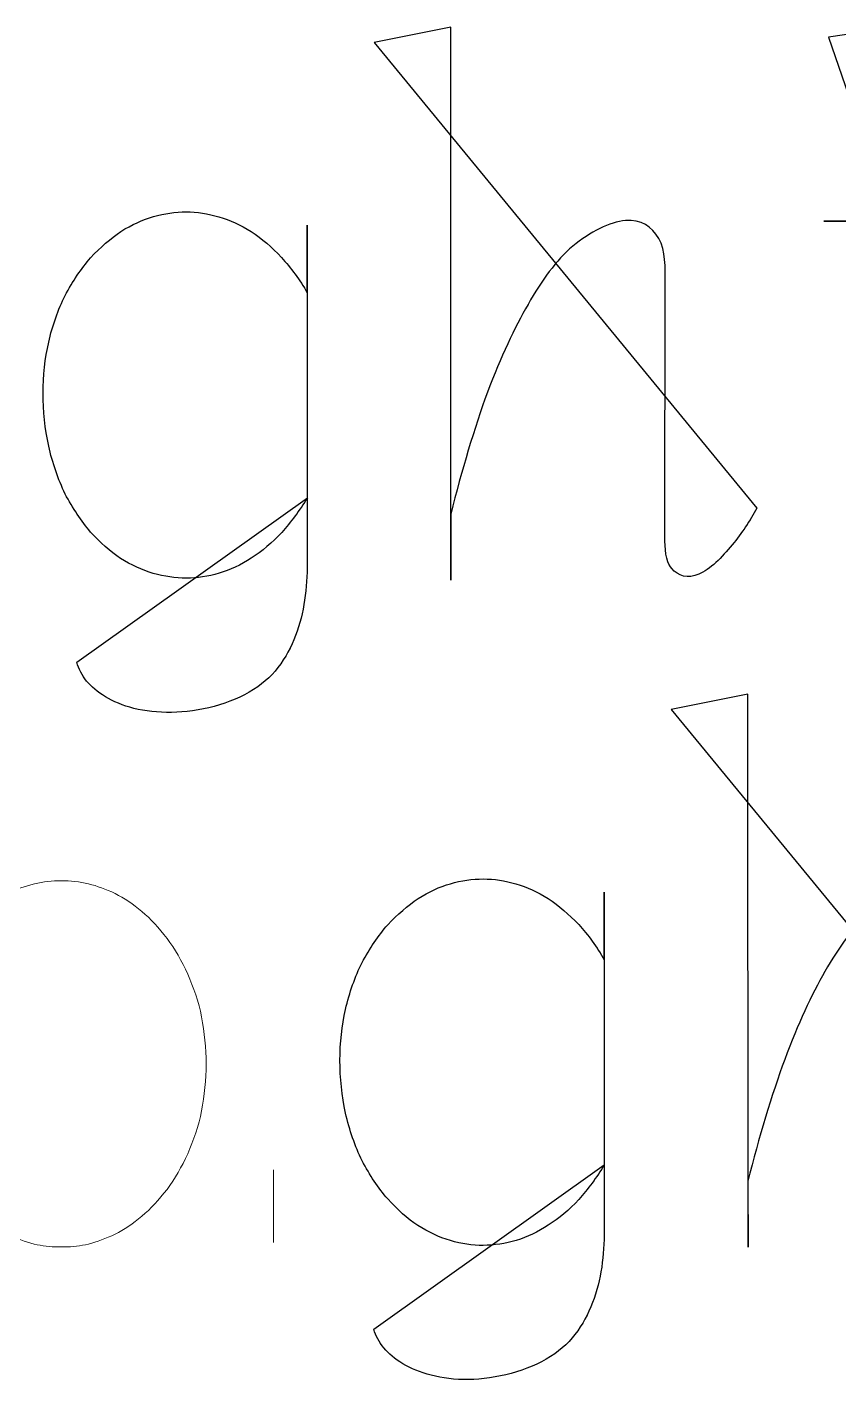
# Model space of a CAD drawing. Header units: centimetres. Extents: x -9.8 to 9.8, y -7 to 7.
# Drawn here: x -8.709 to -8.298, y 5.601 to 6.287 of the extents above; entities that cross this region are included whole.
import ezdxf

# ---------------------------------------------------------------- set-up
doc = ezdxf.new("R2010")
doc.units = ezdxf.units.CM
doc.header["$MEASUREMENT"] = 0
doc.layers.add('Layer 1', color=7, linetype='Continuous')

msp = doc.modelspace()

# ---------------------------------------------------------------- linework, layer by layer
at = {"layer": 'Layer 1', "color": 7}
for points, knots in [([(-8.53301, 6.27889), (-8.53301, 6.27889), (-8.49414, 6.2867), (-8.49414, 6.2867), (-8.49414, 6.2867), (-8.49414, 6.2867), (-8.49414, 6.00629), (-8.49414, 6.00629), (-8.49414, 6.00629), (-8.49414, 6.00629), (-8.49414, 6.03981), (-8.49414, 6.03981), (-8.49414, 6.03981), (-8.48882, 6.0619), (-8.48213, 6.08363), (-8.47567, 6.10154), (-8.47567, 6.10154), (-8.46882, 6.11964), (-8.46194, 6.13411), (-8.45509, 6.14612), (-8.45509, 6.14612), (-8.44805, 6.1585), (-8.44099, 6.16821), (-8.43242, 6.17565), (-8.43242, 6.17565), (-8.42366, 6.18287), (-8.41356, 6.18785), (-8.40575, 6.18861), (-8.40575, 6.18861), (-8.39776, 6.18919), (-8.39241, 6.18557), (-8.38879, 6.17948), (-8.38879, 6.17948), (-8.38535, 6.17339), (-8.38554, 6.16482), (-8.38554, 6.15681), (-8.38554, 6.15681), (-8.38554, 6.15681), (-8.38573, 6.02822), (-8.38573, 6.02822), (-8.38573, 6.02822), (-8.38573, 6.0225), (-8.38554, 6.01621), (-8.38229, 6.01221), (-8.38229, 6.01221), (-8.37906, 6.0084), (-8.3739, 6.00689), (-8.36858, 6.00935), (-8.36858, 6.00935), (-8.36286, 6.01144), (-8.35675, 6.01811), (-8.35162, 6.02422), (-8.35162, 6.02422), (-8.34667, 6.03031), (-8.34268, 6.03642), (-8.33905, 6.0429), (-8.33905, 6.0429), (-8.33905, 6.0429), (-8.53301, 6.27889), (-8.53301, 6.27889)], [0, 0, 0, 0, 0.0625, 0.0625, 0.0625, 0.0625, 0.125, 0.125, 0.125, 0.125, 0.1875, 0.1875, 0.1875, 0.1875, 0.25, 0.25, 0.25, 0.25, 0.3125, 0.3125, 0.3125, 0.3125, 0.375, 0.375, 0.375, 0.375, 0.4375, 0.4375, 0.4375, 0.4375, 0.5, 0.5, 0.5, 0.5, 0.5625, 0.5625, 0.5625, 0.5625, 0.625, 0.625, 0.625, 0.625, 0.6875, 0.6875, 0.6875, 0.6875, 0.75, 0.75, 0.75, 0.75, 0.8125, 0.8125, 0.8125, 0.8125, 0.875, 0.875, 0.875, 0.875, 1, 1, 1, 1]), ([(-8.30288, 6.28157), (-8.30288, 6.28157), (-8.27163, 6.28615), (-8.27163, 6.28615), (-8.27163, 6.28615), (-8.27163, 6.28615), (-8.27163, 6.18823), (-8.27163, 6.18823), (-8.27163, 6.18823), (-8.27163, 6.18823), (-8.2358, 6.18822), (-8.2358, 6.18822), (-8.2358, 6.18822), (-8.2358, 6.18822), (-8.30515, 6.18822), (-8.30515, 6.18822), (-8.30515, 6.18822), (-8.30515, 6.18822), (-8.27163, 6.18822), (-8.27163, 6.18822), (-8.27163, 6.18822), (-8.27163, 6.18822), (-8.27163, 6.0164), (-8.27163, 6.0164), (-8.27163, 6.0164), (-8.27163, 6.01259), (-8.2701, 6.00878), (-8.26687, 6.0065), (-8.26687, 6.0065), (-8.26364, 6.00401), (-8.25906, 6.00364), (-8.25277, 6.00613), (-8.25277, 6.00613), (-8.24668, 6.00841), (-8.23906, 6.01356), (-8.23277, 6.01965), (-8.23277, 6.01965), (-8.22687, 6.02595), (-8.22248, 6.03317), (-8.21981, 6.041), (-8.21981, 6.041), (-8.21981, 6.041), (-8.30288, 6.28157), (-8.30288, 6.28157)], [0, 0, 0, 0, 0.083333, 0.083333, 0.083333, 0.083333, 0.166667, 0.166667, 0.166667, 0.166667, 0.25, 0.25, 0.25, 0.25, 0.333333, 0.333333, 0.333333, 0.333333, 0.416667, 0.416667, 0.416667, 0.416667, 0.5, 0.5, 0.5, 0.5, 0.583333, 0.583333, 0.583333, 0.583333, 0.666667, 0.666667, 0.666667, 0.666667, 0.75, 0.75, 0.75, 0.75, 0.833333, 0.833333, 0.833333, 0.833333, 1, 1, 1, 1]), ([(-8.53301, 6.27889), (-8.53301, 6.27889), (-8.53301, 6.27889), (-8.53301, 6.27889), (-8.53301, 6.27889), (-8.53301, 6.27889), (-8.53301, 6.27889), (-8.53301, 6.27889)], [0, 0, 0, 0, 0.333333, 0.333333, 0.333333, 0.333333, 1, 1, 1, 1]), ([(-8.30288, 6.28157), (-8.30288, 6.28157), (-8.30288, 6.28157), (-8.30288, 6.28157), (-8.30288, 6.28157), (-8.30288, 6.28157), (-8.30288, 6.28157), (-8.30288, 6.28157)], [0, 0, 0, 0, 0.333333, 0.333333, 0.333333, 0.333333, 1, 1, 1, 1]), ([(-8.68369, 5.96478), (-8.68178, 5.95774), (-8.67721, 5.95203), (-8.66922, 5.94726), (-8.66922, 5.94726), (-8.66141, 5.94231), (-8.6498, 5.93906), (-8.6357, 5.93927), (-8.6357, 5.93927), (-8.62199, 5.93946), (-8.60562, 5.94345), (-8.59416, 5.95089), (-8.59416, 5.95089), (-8.58273, 5.95795), (-8.57625, 5.9688), (-8.57207, 5.98042), (-8.57207, 5.98042), (-8.56807, 5.99204), (-8.56694, 6.00481), (-8.56694, 6.01738), (-8.56694, 6.01738), (-8.56694, 6.01738), (-8.56693, 6.18632), (-8.56693, 6.18632), (-8.56693, 6.18632), (-8.56693, 6.18632), (-8.56693, 6.15203), (-8.56693, 6.15203), (-8.56693, 6.15203), (-8.57074, 6.15851), (-8.57513, 6.1646), (-8.58008, 6.16994), (-8.58008, 6.16994), (-8.58484, 6.17507), (-8.58998, 6.17947), (-8.59532, 6.18309), (-8.59532, 6.18309), (-8.60066, 6.18632), (-8.60617, 6.18899), (-8.6117, 6.19052), (-8.6117, 6.19052), (-8.61723, 6.19205), (-8.62294, 6.19301), (-8.62826, 6.19301), (-8.62826, 6.19301), (-8.63932, 6.19301), (-8.65035, 6.18997), (-8.66141, 6.18309), (-8.66141, 6.18309), (-8.66654, 6.17947), (-8.6717, 6.1751), (-8.67684, 6.16975), (-8.67684, 6.16975), (-8.68142, 6.16422), (-8.68581, 6.15792), (-8.68959, 6.1507), (-8.68959, 6.1507), (-8.69321, 6.14348), (-8.69607, 6.13546), (-8.69798, 6.12689), (-8.69798, 6.12689), (-8.69989, 6.11869), (-8.70084, 6.10993), (-8.70084, 6.10099), (-8.70084, 6.10099), (-8.70084, 6.09223), (-8.69989, 6.08308), (-8.69798, 6.07432), (-8.69798, 6.07432), (-8.69607, 6.06575), (-8.69322, 6.05755), (-8.68959, 6.04995), (-8.68959, 6.04995), (-8.68578, 6.04289), (-8.68139, 6.03622), (-8.67684, 6.03071), (-8.67684, 6.03071), (-8.67189, 6.02537), (-8.66673, 6.02081), (-8.6616, 6.01737), (-8.6616, 6.01737), (-8.65607, 6.01393), (-8.65057, 6.01147), (-8.64504, 6.00975), (-8.64504, 6.00975), (-8.63932, 6.00822), (-8.6338, 6.00726), (-8.62827, 6.00726), (-8.62827, 6.00726), (-8.61724, 6.00745), (-8.60599, 6.01049), (-8.5953, 6.01755), (-8.5953, 6.01755), (-8.58996, 6.0208), (-8.58464, 6.02536), (-8.57987, 6.03051), (-8.57987, 6.03051), (-8.57529, 6.03583), (-8.57074, 6.04175), (-8.56691, 6.04803), (-8.56691, 6.04803), (-8.56691, 6.04803), (-8.68369, 5.96478), (-8.68369, 5.96478)], [0, 0, 0, 0, 0.037037, 0.037037, 0.037037, 0.037037, 0.074074, 0.074074, 0.074074, 0.074074, 0.111111, 0.111111, 0.111111, 0.111111, 0.148148, 0.148148, 0.148148, 0.148148, 0.185185, 0.185185, 0.185185, 0.185185, 0.222222, 0.222222, 0.222222, 0.222222, 0.259259, 0.259259, 0.259259, 0.259259, 0.296296, 0.296296, 0.296296, 0.296296, 0.333333, 0.333333, 0.333333, 0.333333, 0.37037, 0.37037, 0.37037, 0.37037, 0.407407, 0.407407, 0.407407, 0.407407, 0.444444, 0.444444, 0.444444, 0.444444, 0.481481, 0.481481, 0.481481, 0.481481, 0.518519, 0.518519, 0.518519, 0.518519, 0.555556, 0.555556, 0.555556, 0.555556, 0.592593, 0.592593, 0.592593, 0.592593, 0.62963, 0.62963, 0.62963, 0.62963, 0.666667, 0.666667, 0.666667, 0.666667, 0.703704, 0.703704, 0.703704, 0.703704, 0.740741, 0.740741, 0.740741, 0.740741, 0.777778, 0.777778, 0.777778, 0.777778, 0.814815, 0.814815, 0.814815, 0.814815, 0.851852, 0.851852, 0.851852, 0.851852, 0.888889, 0.888889, 0.888889, 0.888889, 0.925926, 0.925926, 0.925926, 0.925926, 1, 1, 1, 1]), ([(-8.68369, 5.96478), (-8.68369, 5.96478), (-8.68369, 5.96478), (-8.68369, 5.96478), (-8.68369, 5.96478), (-8.68369, 5.96478), (-8.68369, 5.96478), (-8.68369, 5.96478)], [0, 0, 0, 0, 0.333333, 0.333333, 0.333333, 0.333333, 1, 1, 1, 1]), ([(-8.38252, 5.94076), (-8.38252, 5.94076), (-8.34365, 5.94857), (-8.34365, 5.94857), (-8.34365, 5.94857), (-8.34365, 5.94857), (-8.34346, 5.66816), (-8.34346, 5.66816), (-8.34346, 5.66816), (-8.34346, 5.66816), (-8.34365, 5.70168), (-8.34365, 5.70168), (-8.34365, 5.70168), (-8.33812, 5.72359), (-8.33164, 5.7455), (-8.32497, 5.76341), (-8.32497, 5.76341), (-8.3183, 5.78151), (-8.31145, 5.79598), (-8.3046, 5.80799), (-8.3046, 5.80799), (-8.29754, 5.82037), (-8.2905, 5.83008), (-8.28193, 5.83752), (-8.28193, 5.83752), (-8.27336, 5.84477), (-8.26307, 5.84972), (-8.25526, 5.85027), (-8.25526, 5.85027), (-8.24727, 5.85104), (-8.24174, 5.84741), (-8.23811, 5.84133), (-8.23811, 5.84133), (-8.23507, 5.83506), (-8.23507, 5.82667), (-8.23525, 5.81868), (-8.23525, 5.81868), (-8.23525, 5.81868), (-8.23525, 5.69009), (-8.23525, 5.69009), (-8.23525, 5.69009), (-8.23525, 5.68437), (-8.23525, 5.67808), (-8.23181, 5.67411), (-8.23181, 5.67411), (-8.22858, 5.6703), (-8.22361, 5.66877), (-8.21789, 5.67125), (-8.21789, 5.67125), (-8.21236, 5.67353), (-8.20627, 5.68001), (-8.20112, 5.68612), (-8.20112, 5.68612), (-8.19597, 5.69223), (-8.19197, 5.69832), (-8.18855, 5.7048), (-8.18855, 5.7048), (-8.18855, 5.7048), (-8.38252, 5.94076), (-8.38252, 5.94076)], [0, 0, 0, 0, 0.0625, 0.0625, 0.0625, 0.0625, 0.125, 0.125, 0.125, 0.125, 0.1875, 0.1875, 0.1875, 0.1875, 0.25, 0.25, 0.25, 0.25, 0.3125, 0.3125, 0.3125, 0.3125, 0.375, 0.375, 0.375, 0.375, 0.4375, 0.4375, 0.4375, 0.4375, 0.5, 0.5, 0.5, 0.5, 0.5625, 0.5625, 0.5625, 0.5625, 0.625, 0.625, 0.625, 0.625, 0.6875, 0.6875, 0.6875, 0.6875, 0.75, 0.75, 0.75, 0.75, 0.8125, 0.8125, 0.8125, 0.8125, 0.875, 0.875, 0.875, 0.875, 1, 1, 1, 1]), ([(-8.38252, 5.94076), (-8.38252, 5.94076), (-8.38252, 5.94076), (-8.38252, 5.94076), (-8.38252, 5.94076), (-8.38252, 5.94076), (-8.38252, 5.94076), (-8.38252, 5.94076)], [0, 0, 0, 0, 0.333333, 0.333333, 0.333333, 0.333333, 1, 1, 1, 1]), ([(-8.5332, 5.62664), (-8.53129, 5.61979), (-8.52653, 5.61389), (-8.51854, 5.6091), (-8.51854, 5.6091), (-8.51055, 5.60434), (-8.49912, 5.6009), (-8.4852, 5.60111), (-8.4852, 5.60111), (-8.47149, 5.6013), (-8.45512, 5.60532), (-8.44366, 5.61273), (-8.44366, 5.61273), (-8.43223, 5.61995), (-8.42575, 5.63064), (-8.42157, 5.64226), (-8.42157, 5.64226), (-8.41739, 5.65388), (-8.41644, 5.66665), (-8.41644, 5.67922), (-8.41644, 5.67922), (-8.41644, 5.67922), (-8.41644, 5.84818), (-8.41644, 5.84818), (-8.41644, 5.84818), (-8.41644, 5.84818), (-8.41644, 5.81389), (-8.41644, 5.81389), (-8.41644, 5.81389), (-8.42006, 5.82037), (-8.42464, 5.82646), (-8.4294, 5.8318), (-8.4294, 5.8318), (-8.43435, 5.83693), (-8.43951, 5.84133), (-8.44483, 5.84495), (-8.44483, 5.84495), (-8.45036, 5.84818), (-8.45568, 5.85085), (-8.46121, 5.85238), (-8.46121, 5.85238), (-8.46674, 5.85407), (-8.47227, 5.85484), (-8.47777, 5.85484), (-8.47777, 5.85484), (-8.48883, 5.85484), (-8.50007, 5.8518), (-8.51074, 5.84494), (-8.51074, 5.84494), (-8.51608, 5.84132), (-8.52122, 5.83692), (-8.52617, 5.8316), (-8.52617, 5.8316), (-8.53093, 5.8261), (-8.5353, 5.81959), (-8.53913, 5.81255), (-8.53913, 5.81255), (-8.54275, 5.8053), (-8.54561, 5.79731), (-8.54752, 5.78874), (-8.54752, 5.78874), (-8.54943, 5.78054), (-8.55038, 5.77178), (-8.55038, 5.76284), (-8.55038, 5.76284), (-8.55038, 5.75408), (-8.54943, 5.74493), (-8.54752, 5.73617), (-8.54752, 5.73617), (-8.54561, 5.72741), (-8.54276, 5.7194), (-8.53913, 5.71196), (-8.53913, 5.71196), (-8.53532, 5.70474), (-8.53093, 5.69807), (-8.52617, 5.69272), (-8.52617, 5.69272), (-8.52122, 5.68719), (-8.51625, 5.68261), (-8.51093, 5.6792), (-8.51093, 5.6792), (-8.50559, 5.67579), (-8.50027, 5.6733), (-8.49437, 5.67158), (-8.49437, 5.67158), (-8.48884, 5.66986), (-8.48331, 5.66909), (-8.47781, 5.66909), (-8.47781, 5.66909), (-8.46657, 5.66928), (-8.45532, 5.67234), (-8.44484, 5.67938), (-8.44484, 5.67938), (-8.4395, 5.68261), (-8.43418, 5.68719), (-8.42941, 5.69232), (-8.42941, 5.69232), (-8.42465, 5.69766), (-8.42028, 5.70356), (-8.41645, 5.70986), (-8.41645, 5.70986), (-8.41645, 5.70986), (-8.5332, 5.62664), (-8.5332, 5.62664)], [0, 0, 0, 0, 0.037037, 0.037037, 0.037037, 0.037037, 0.074074, 0.074074, 0.074074, 0.074074, 0.111111, 0.111111, 0.111111, 0.111111, 0.148148, 0.148148, 0.148148, 0.148148, 0.185185, 0.185185, 0.185185, 0.185185, 0.222222, 0.222222, 0.222222, 0.222222, 0.259259, 0.259259, 0.259259, 0.259259, 0.296296, 0.296296, 0.296296, 0.296296, 0.333333, 0.333333, 0.333333, 0.333333, 0.37037, 0.37037, 0.37037, 0.37037, 0.407407, 0.407407, 0.407407, 0.407407, 0.444444, 0.444444, 0.444444, 0.444444, 0.481481, 0.481481, 0.481481, 0.481481, 0.518519, 0.518519, 0.518519, 0.518519, 0.555556, 0.555556, 0.555556, 0.555556, 0.592593, 0.592593, 0.592593, 0.592593, 0.62963, 0.62963, 0.62963, 0.62963, 0.666667, 0.666667, 0.666667, 0.666667, 0.703704, 0.703704, 0.703704, 0.703704, 0.740741, 0.740741, 0.740741, 0.740741, 0.777778, 0.777778, 0.777778, 0.777778, 0.814815, 0.814815, 0.814815, 0.814815, 0.851852, 0.851852, 0.851852, 0.851852, 0.888889, 0.888889, 0.888889, 0.888889, 0.925926, 0.925926, 0.925926, 0.925926, 1, 1, 1, 1]), ([(-8.5332, 5.62664), (-8.5332, 5.62664), (-8.5332, 5.62664), (-8.5332, 5.62664), (-8.5332, 5.62664), (-8.5332, 5.62664), (-8.5332, 5.62664), (-8.5332, 5.62664)], [0, 0, 0, 0, 0.333333, 0.333333, 0.333333, 0.333333, 1, 1, 1, 1])]:
    msp.add_open_spline(points, degree=3, knots=knots, dxfattribs=at)
at = {"layer": 'Layer 1', "color": 9, "lineweight": 0}
for points, knots in [([(-8.53301, 6.27889), (-8.53301, 6.27889), (-8.49414, 6.2867), (-8.49414, 6.2867), (-8.49414, 6.2867), (-8.49414, 6.2867), (-8.49414, 6.00629), (-8.49414, 6.00629), (-8.49414, 6.00629), (-8.49414, 6.00629), (-8.49414, 6.03981), (-8.49414, 6.03981), (-8.49414, 6.03981), (-8.48882, 6.0619), (-8.48213, 6.08363), (-8.47567, 6.10154), (-8.47567, 6.10154), (-8.46882, 6.11964), (-8.46194, 6.13411), (-8.45509, 6.14612), (-8.45509, 6.14612), (-8.44805, 6.1585), (-8.44099, 6.16821), (-8.43242, 6.17565), (-8.43242, 6.17565), (-8.42366, 6.18287), (-8.41356, 6.18785), (-8.40575, 6.18861), (-8.40575, 6.18861), (-8.39776, 6.18919), (-8.39241, 6.18557), (-8.38879, 6.17948), (-8.38879, 6.17948), (-8.38535, 6.17339), (-8.38554, 6.16482), (-8.38554, 6.15681), (-8.38554, 6.15681), (-8.38554, 6.15681), (-8.38573, 6.02822), (-8.38573, 6.02822), (-8.38573, 6.02822), (-8.38573, 6.0225), (-8.38554, 6.01621), (-8.38229, 6.01221), (-8.38229, 6.01221), (-8.37906, 6.0084), (-8.3739, 6.00689), (-8.36858, 6.00935), (-8.36858, 6.00935), (-8.36286, 6.01144), (-8.35675, 6.01811), (-8.35162, 6.02422), (-8.35162, 6.02422), (-8.34667, 6.03031), (-8.34268, 6.03642), (-8.33905, 6.0429)], [0, 0, 0, 0, 0.066667, 0.066667, 0.066667, 0.066667, 0.133333, 0.133333, 0.133333, 0.133333, 0.2, 0.2, 0.2, 0.2, 0.266667, 0.266667, 0.266667, 0.266667, 0.333333, 0.333333, 0.333333, 0.333333, 0.4, 0.4, 0.4, 0.4, 0.466667, 0.466667, 0.466667, 0.466667, 0.533333, 0.533333, 0.533333, 0.533333, 0.6, 0.6, 0.6, 0.6, 0.666667, 0.666667, 0.666667, 0.666667, 0.733333, 0.733333, 0.733333, 0.733333, 0.8, 0.8, 0.8, 0.8, 0.866667, 0.866667, 0.866667, 0.866667, 1, 1, 1, 1]), ([(-8.30288, 6.28157), (-8.30288, 6.28157), (-8.27163, 6.28615), (-8.27163, 6.28615), (-8.27163, 6.28615), (-8.27163, 6.28615), (-8.27163, 6.18823), (-8.27163, 6.18823), (-8.27163, 6.18823), (-8.27163, 6.18823), (-8.2358, 6.18822), (-8.2358, 6.18822), (-8.2358, 6.18822), (-8.2358, 6.18822), (-8.30515, 6.18822), (-8.30515, 6.18822), (-8.30515, 6.18822), (-8.30515, 6.18822), (-8.27163, 6.18822), (-8.27163, 6.18822), (-8.27163, 6.18822), (-8.27163, 6.18822), (-8.27163, 6.0164), (-8.27163, 6.0164), (-8.27163, 6.0164), (-8.27163, 6.01259), (-8.2701, 6.00878), (-8.26687, 6.0065), (-8.26687, 6.0065), (-8.26364, 6.00401), (-8.25906, 6.00364), (-8.25277, 6.00613), (-8.25277, 6.00613), (-8.24668, 6.00841), (-8.23906, 6.01356), (-8.23277, 6.01965), (-8.23277, 6.01965), (-8.22687, 6.02595), (-8.22248, 6.03317), (-8.21981, 6.041)], [0, 0, 0, 0, 0.090909, 0.090909, 0.090909, 0.090909, 0.181818, 0.181818, 0.181818, 0.181818, 0.272727, 0.272727, 0.272727, 0.272727, 0.363636, 0.363636, 0.363636, 0.363636, 0.454545, 0.454545, 0.454545, 0.454545, 0.545455, 0.545455, 0.545455, 0.545455, 0.636364, 0.636364, 0.636364, 0.636364, 0.727273, 0.727273, 0.727273, 0.727273, 0.818182, 0.818182, 0.818182, 0.818182, 1, 1, 1, 1]), ([(-8.53301, 6.27889), (-8.53301, 6.27889), (-8.53301, 6.27889), (-8.53301, 6.27889), (-8.53301, 6.27889), (-8.53301, 6.27889), (-8.53301, 6.27889), (-8.53301, 6.27889)], [0, 0, 0, 0, 0.333333, 0.333333, 0.333333, 0.333333, 1, 1, 1, 1]), ([(-8.30288, 6.28157), (-8.30288, 6.28157), (-8.30288, 6.28157), (-8.30288, 6.28157), (-8.30288, 6.28157), (-8.30288, 6.28157), (-8.30288, 6.28157), (-8.30288, 6.28157)], [0, 0, 0, 0, 0.333333, 0.333333, 0.333333, 0.333333, 1, 1, 1, 1]), ([(-8.68369, 5.96478), (-8.68178, 5.95774), (-8.67721, 5.95203), (-8.66922, 5.94726), (-8.66922, 5.94726), (-8.66141, 5.94231), (-8.6498, 5.93906), (-8.6357, 5.93927), (-8.6357, 5.93927), (-8.62199, 5.93946), (-8.60562, 5.94345), (-8.59416, 5.95089), (-8.59416, 5.95089), (-8.58273, 5.95795), (-8.57625, 5.9688), (-8.57207, 5.98042), (-8.57207, 5.98042), (-8.56807, 5.99204), (-8.56694, 6.00481), (-8.56694, 6.01738), (-8.56694, 6.01738), (-8.56694, 6.01738), (-8.56693, 6.18632), (-8.56693, 6.18632), (-8.56693, 6.18632), (-8.56693, 6.18632), (-8.56693, 6.15203), (-8.56693, 6.15203), (-8.56693, 6.15203), (-8.57074, 6.15851), (-8.57513, 6.1646), (-8.58008, 6.16994), (-8.58008, 6.16994), (-8.58484, 6.17507), (-8.58998, 6.17947), (-8.59532, 6.18309), (-8.59532, 6.18309), (-8.60066, 6.18632), (-8.60617, 6.18899), (-8.6117, 6.19052), (-8.6117, 6.19052), (-8.61723, 6.19205), (-8.62294, 6.19301), (-8.62826, 6.19301), (-8.62826, 6.19301), (-8.63932, 6.19301), (-8.65035, 6.18997), (-8.66141, 6.18309), (-8.66141, 6.18309), (-8.66654, 6.17947), (-8.6717, 6.1751), (-8.67684, 6.16975), (-8.67684, 6.16975), (-8.68142, 6.16422), (-8.68581, 6.15792), (-8.68959, 6.1507), (-8.68959, 6.1507), (-8.69321, 6.14348), (-8.69607, 6.13546), (-8.69798, 6.12689), (-8.69798, 6.12689), (-8.69989, 6.11869), (-8.70084, 6.10993), (-8.70084, 6.10099), (-8.70084, 6.10099), (-8.70084, 6.09223), (-8.69989, 6.08308), (-8.69798, 6.07432), (-8.69798, 6.07432), (-8.69607, 6.06575), (-8.69322, 6.05755), (-8.68959, 6.04995), (-8.68959, 6.04995), (-8.68578, 6.04289), (-8.68139, 6.03622), (-8.67684, 6.03071), (-8.67684, 6.03071), (-8.67189, 6.02537), (-8.66673, 6.02081), (-8.6616, 6.01737), (-8.6616, 6.01737), (-8.65607, 6.01393), (-8.65057, 6.01147), (-8.64504, 6.00975), (-8.64504, 6.00975), (-8.63932, 6.00822), (-8.6338, 6.00726), (-8.62827, 6.00726), (-8.62827, 6.00726), (-8.61724, 6.00745), (-8.60599, 6.01049), (-8.5953, 6.01755), (-8.5953, 6.01755), (-8.58996, 6.0208), (-8.58464, 6.02536), (-8.57987, 6.03051), (-8.57987, 6.03051), (-8.57529, 6.03583), (-8.57074, 6.04175), (-8.56691, 6.04803)], [0, 0, 0, 0, 0.038462, 0.038462, 0.038462, 0.038462, 0.076923, 0.076923, 0.076923, 0.076923, 0.115385, 0.115385, 0.115385, 0.115385, 0.153846, 0.153846, 0.153846, 0.153846, 0.192308, 0.192308, 0.192308, 0.192308, 0.230769, 0.230769, 0.230769, 0.230769, 0.269231, 0.269231, 0.269231, 0.269231, 0.307692, 0.307692, 0.307692, 0.307692, 0.346154, 0.346154, 0.346154, 0.346154, 0.384615, 0.384615, 0.384615, 0.384615, 0.423077, 0.423077, 0.423077, 0.423077, 0.461538, 0.461538, 0.461538, 0.461538, 0.5, 0.5, 0.5, 0.5, 0.538462, 0.538462, 0.538462, 0.538462, 0.576923, 0.576923, 0.576923, 0.576923, 0.615385, 0.615385, 0.615385, 0.615385, 0.653846, 0.653846, 0.653846, 0.653846, 0.692308, 0.692308, 0.692308, 0.692308, 0.730769, 0.730769, 0.730769, 0.730769, 0.769231, 0.769231, 0.769231, 0.769231, 0.807692, 0.807692, 0.807692, 0.807692, 0.846154, 0.846154, 0.846154, 0.846154, 0.884615, 0.884615, 0.884615, 0.884615, 0.923077, 0.923077, 0.923077, 0.923077, 1, 1, 1, 1]), ([(-8.68369, 5.96478), (-8.68369, 5.96478), (-8.68369, 5.96478), (-8.68369, 5.96478), (-8.68369, 5.96478), (-8.68369, 5.96478), (-8.68369, 5.96478), (-8.68369, 5.96478)], [0, 0, 0, 0, 0.333333, 0.333333, 0.333333, 0.333333, 1, 1, 1, 1]), ([(-8.38252, 5.94076), (-8.38252, 5.94076), (-8.34365, 5.94857), (-8.34365, 5.94857), (-8.34365, 5.94857), (-8.34365, 5.94857), (-8.34346, 5.66816), (-8.34346, 5.66816), (-8.34346, 5.66816), (-8.34346, 5.66816), (-8.34365, 5.70168), (-8.34365, 5.70168), (-8.34365, 5.70168), (-8.33812, 5.72359), (-8.33164, 5.7455), (-8.32497, 5.76341), (-8.32497, 5.76341), (-8.3183, 5.78151), (-8.31145, 5.79598), (-8.3046, 5.80799), (-8.3046, 5.80799), (-8.29754, 5.82037), (-8.2905, 5.83008), (-8.28193, 5.83752), (-8.28193, 5.83752), (-8.27336, 5.84477), (-8.26307, 5.84972), (-8.25526, 5.85027), (-8.25526, 5.85027), (-8.24727, 5.85104), (-8.24174, 5.84741), (-8.23811, 5.84133), (-8.23811, 5.84133), (-8.23507, 5.83506), (-8.23507, 5.82667), (-8.23525, 5.81868), (-8.23525, 5.81868), (-8.23525, 5.81868), (-8.23525, 5.69009), (-8.23525, 5.69009), (-8.23525, 5.69009), (-8.23525, 5.68437), (-8.23525, 5.67808), (-8.23181, 5.67411), (-8.23181, 5.67411), (-8.22858, 5.6703), (-8.22361, 5.66877), (-8.21789, 5.67125), (-8.21789, 5.67125), (-8.21236, 5.67353), (-8.20627, 5.68001), (-8.20112, 5.68612), (-8.20112, 5.68612), (-8.19597, 5.69223), (-8.19197, 5.69832), (-8.18855, 5.7048)], [0, 0, 0, 0, 0.066667, 0.066667, 0.066667, 0.066667, 0.133333, 0.133333, 0.133333, 0.133333, 0.2, 0.2, 0.2, 0.2, 0.266667, 0.266667, 0.266667, 0.266667, 0.333333, 0.333333, 0.333333, 0.333333, 0.4, 0.4, 0.4, 0.4, 0.466667, 0.466667, 0.466667, 0.466667, 0.533333, 0.533333, 0.533333, 0.533333, 0.6, 0.6, 0.6, 0.6, 0.666667, 0.666667, 0.666667, 0.666667, 0.733333, 0.733333, 0.733333, 0.733333, 0.8, 0.8, 0.8, 0.8, 0.866667, 0.866667, 0.866667, 0.866667, 1, 1, 1, 1]), ([(-8.38252, 5.94076), (-8.38252, 5.94076), (-8.38252, 5.94076), (-8.38252, 5.94076), (-8.38252, 5.94076), (-8.38252, 5.94076), (-8.38252, 5.94076), (-8.38252, 5.94076)], [0, 0, 0, 0, 0.333333, 0.333333, 0.333333, 0.333333, 1, 1, 1, 1]), ([(-8.5332, 5.62664), (-8.53129, 5.61979), (-8.52653, 5.61389), (-8.51854, 5.6091), (-8.51854, 5.6091), (-8.51055, 5.60434), (-8.49912, 5.6009), (-8.4852, 5.60111), (-8.4852, 5.60111), (-8.47149, 5.6013), (-8.45512, 5.60532), (-8.44366, 5.61273), (-8.44366, 5.61273), (-8.43223, 5.61995), (-8.42575, 5.63064), (-8.42157, 5.64226), (-8.42157, 5.64226), (-8.41739, 5.65388), (-8.41644, 5.66665), (-8.41644, 5.67922), (-8.41644, 5.67922), (-8.41644, 5.67922), (-8.41644, 5.84818), (-8.41644, 5.84818), (-8.41644, 5.84818), (-8.41644, 5.84818), (-8.41644, 5.81389), (-8.41644, 5.81389), (-8.41644, 5.81389), (-8.42006, 5.82037), (-8.42464, 5.82646), (-8.4294, 5.8318), (-8.4294, 5.8318), (-8.43435, 5.83693), (-8.43951, 5.84133), (-8.44483, 5.84495), (-8.44483, 5.84495), (-8.45036, 5.84818), (-8.45568, 5.85085), (-8.46121, 5.85238), (-8.46121, 5.85238), (-8.46674, 5.85407), (-8.47227, 5.85484), (-8.47777, 5.85484), (-8.47777, 5.85484), (-8.48883, 5.85484), (-8.50007, 5.8518), (-8.51074, 5.84494), (-8.51074, 5.84494), (-8.51608, 5.84132), (-8.52122, 5.83692), (-8.52617, 5.8316), (-8.52617, 5.8316), (-8.53093, 5.8261), (-8.5353, 5.81959), (-8.53913, 5.81255), (-8.53913, 5.81255), (-8.54275, 5.8053), (-8.54561, 5.79731), (-8.54752, 5.78874), (-8.54752, 5.78874), (-8.54943, 5.78054), (-8.55038, 5.77178), (-8.55038, 5.76284), (-8.55038, 5.76284), (-8.55038, 5.75408), (-8.54943, 5.74493), (-8.54752, 5.73617), (-8.54752, 5.73617), (-8.54561, 5.72741), (-8.54276, 5.7194), (-8.53913, 5.71196), (-8.53913, 5.71196), (-8.53532, 5.70474), (-8.53093, 5.69807), (-8.52617, 5.69272), (-8.52617, 5.69272), (-8.52122, 5.68719), (-8.51625, 5.68261), (-8.51093, 5.6792), (-8.51093, 5.6792), (-8.50559, 5.67579), (-8.50027, 5.6733), (-8.49437, 5.67158), (-8.49437, 5.67158), (-8.48884, 5.66986), (-8.48331, 5.66909), (-8.47781, 5.66909), (-8.47781, 5.66909), (-8.46657, 5.66928), (-8.45532, 5.67234), (-8.44484, 5.67938), (-8.44484, 5.67938), (-8.4395, 5.68261), (-8.43418, 5.68719), (-8.42941, 5.69232), (-8.42941, 5.69232), (-8.42465, 5.69766), (-8.42028, 5.70356), (-8.41645, 5.70986)], [0, 0, 0, 0, 0.038462, 0.038462, 0.038462, 0.038462, 0.076923, 0.076923, 0.076923, 0.076923, 0.115385, 0.115385, 0.115385, 0.115385, 0.153846, 0.153846, 0.153846, 0.153846, 0.192308, 0.192308, 0.192308, 0.192308, 0.230769, 0.230769, 0.230769, 0.230769, 0.269231, 0.269231, 0.269231, 0.269231, 0.307692, 0.307692, 0.307692, 0.307692, 0.346154, 0.346154, 0.346154, 0.346154, 0.384615, 0.384615, 0.384615, 0.384615, 0.423077, 0.423077, 0.423077, 0.423077, 0.461538, 0.461538, 0.461538, 0.461538, 0.5, 0.5, 0.5, 0.5, 0.538462, 0.538462, 0.538462, 0.538462, 0.576923, 0.576923, 0.576923, 0.576923, 0.615385, 0.615385, 0.615385, 0.615385, 0.653846, 0.653846, 0.653846, 0.653846, 0.692308, 0.692308, 0.692308, 0.692308, 0.730769, 0.730769, 0.730769, 0.730769, 0.769231, 0.769231, 0.769231, 0.769231, 0.807692, 0.807692, 0.807692, 0.807692, 0.846154, 0.846154, 0.846154, 0.846154, 0.884615, 0.884615, 0.884615, 0.884615, 0.923077, 0.923077, 0.923077, 0.923077, 1, 1, 1, 1]), ([(-8.5332, 5.62664), (-8.5332, 5.62664), (-8.5332, 5.62664), (-8.5332, 5.62664), (-8.5332, 5.62664), (-8.5332, 5.62664), (-8.5332, 5.62664), (-8.5332, 5.62664)], [0, 0, 0, 0, 0.333333, 0.333333, 0.333333, 0.333333, 1, 1, 1, 1])]:
    msp.add_open_spline(points, degree=3, knots=knots, dxfattribs=at)
at = {"layer": 'Layer 1', "color": 7, "lineweight": 0}
for points, knots in [([(-8.69208, 5.66834), (-8.69208, 5.66834), (-8.69322, 5.66834), (-8.69322, 5.66834), (-8.69322, 5.66834), (-8.69722, 5.66834), (-8.70121, 5.66892), (-8.70542, 5.66969), (-8.70542, 5.66969), (-8.70981, 5.67101), (-8.71436, 5.67255), (-8.71915, 5.67482), (-8.71915, 5.67482), (-8.72354, 5.6771), (-8.72809, 5.68016), (-8.73249, 5.68397), (-8.73249, 5.68397), (-8.73688, 5.68759), (-8.74125, 5.69217), (-8.74524, 5.69749), (-8.74524, 5.69749), (-8.74924, 5.70283), (-8.75267, 5.70892), (-8.75572, 5.71559), (-8.75572, 5.71559), (-8.75858, 5.72244), (-8.76125, 5.72969), (-8.76257, 5.73731), (-8.76257, 5.73731), (-8.76429, 5.74512), (-8.76506, 5.75313), (-8.76506, 5.76112), (-8.76506, 5.76112), (-8.76506, 5.76911), (-8.76429, 5.7771), (-8.76257, 5.78493), (-8.76257, 5.78493), (-8.76125, 5.79255), (-8.75857, 5.7998), (-8.75572, 5.80665), (-8.75572, 5.80665), (-8.75268, 5.81332), (-8.74924, 5.8194), (-8.74524, 5.82475), (-8.74524, 5.82475), (-8.74124, 5.83009), (-8.73685, 5.83467), (-8.73249, 5.8383), (-8.73249, 5.8383), (-8.72373, 5.84592), (-8.71439, 5.8501), (-8.70524, 5.8524), (-8.70524, 5.8524), (-8.69609, 5.85449), (-8.68696, 5.85449), (-8.6778, 5.8524), (-8.6778, 5.8524), (-8.67341, 5.85126), (-8.66904, 5.84973), (-8.66428, 5.84743), (-8.66428, 5.84743), (-8.6597, 5.84515), (-8.65513, 5.84209), (-8.65076, 5.8383), (-8.65076, 5.8383), (-8.64618, 5.83468), (-8.64219, 5.8301), (-8.63801, 5.82475), (-8.63801, 5.82475), (-8.63401, 5.81943), (-8.63058, 5.81332), (-8.62753, 5.80665), (-8.62753, 5.80665), (-8.62449, 5.7998), (-8.622, 5.79255), (-8.62049, 5.78493), (-8.62049, 5.78493), (-8.61917, 5.77712), (-8.61821, 5.76911), (-8.61821, 5.76112), (-8.61821, 5.76112), (-8.61821, 5.7531), (-8.61916, 5.74511), (-8.62049, 5.73731), (-8.62049, 5.73731), (-8.62202, 5.72969), (-8.62449, 5.72244), (-8.62753, 5.71559), (-8.62753, 5.71559), (-8.63057, 5.70892), (-8.63401, 5.70284), (-8.63801, 5.69749), (-8.63801, 5.69749), (-8.64219, 5.69217), (-8.64621, 5.68759), (-8.65076, 5.68397), (-8.65076, 5.68397), (-8.65515, 5.68016), (-8.6597, 5.67712), (-8.66428, 5.67482), (-8.66428, 5.67482), (-8.66904, 5.67254), (-8.67343, 5.67101), (-8.6778, 5.66969), (-8.6778, 5.66969), (-8.68198, 5.66892), (-8.686, 5.66834), (-8.69, 5.66834), (-8.69, 5.66834), (-8.69, 5.66834), (-8.69208, 5.66834), (-8.69208, 5.66834)], [0, 0, 0, 0, 0.034483, 0.034483, 0.034483, 0.034483, 0.068966, 0.068966, 0.068966, 0.068966, 0.103448, 0.103448, 0.103448, 0.103448, 0.137931, 0.137931, 0.137931, 0.137931, 0.172414, 0.172414, 0.172414, 0.172414, 0.206897, 0.206897, 0.206897, 0.206897, 0.241379, 0.241379, 0.241379, 0.241379, 0.275862, 0.275862, 0.275862, 0.275862, 0.310345, 0.310345, 0.310345, 0.310345, 0.344828, 0.344828, 0.344828, 0.344828, 0.37931, 0.37931, 0.37931, 0.37931, 0.413793, 0.413793, 0.413793, 0.413793, 0.448276, 0.448276, 0.448276, 0.448276, 0.482759, 0.482759, 0.482759, 0.482759, 0.517241, 0.517241, 0.517241, 0.517241, 0.551724, 0.551724, 0.551724, 0.551724, 0.586207, 0.586207, 0.586207, 0.586207, 0.62069, 0.62069, 0.62069, 0.62069, 0.655172, 0.655172, 0.655172, 0.655172, 0.689655, 0.689655, 0.689655, 0.689655, 0.724138, 0.724138, 0.724138, 0.724138, 0.758621, 0.758621, 0.758621, 0.758621, 0.793103, 0.793103, 0.793103, 0.793103, 0.827586, 0.827586, 0.827586, 0.827586, 0.862069, 0.862069, 0.862069, 0.862069, 0.896552, 0.896552, 0.896552, 0.896552, 0.931034, 0.931034, 0.931034, 0.931034, 1, 1, 1, 1]), ([(-8.58405, 5.70739), (-8.58405, 5.70739), (-8.58405, 5.67061), (-8.58405, 5.67061), (-8.58405, 5.67061), (-8.58405, 5.67061), (-8.58405, 5.70739), (-8.58405, 5.70739)], [0, 0, 0, 0, 0.333333, 0.333333, 0.333333, 0.333333, 1, 1, 1, 1])]:
    msp.add_open_spline(points, degree=3, knots=knots, dxfattribs=at)

doc.saveas('drawing.dxf')
